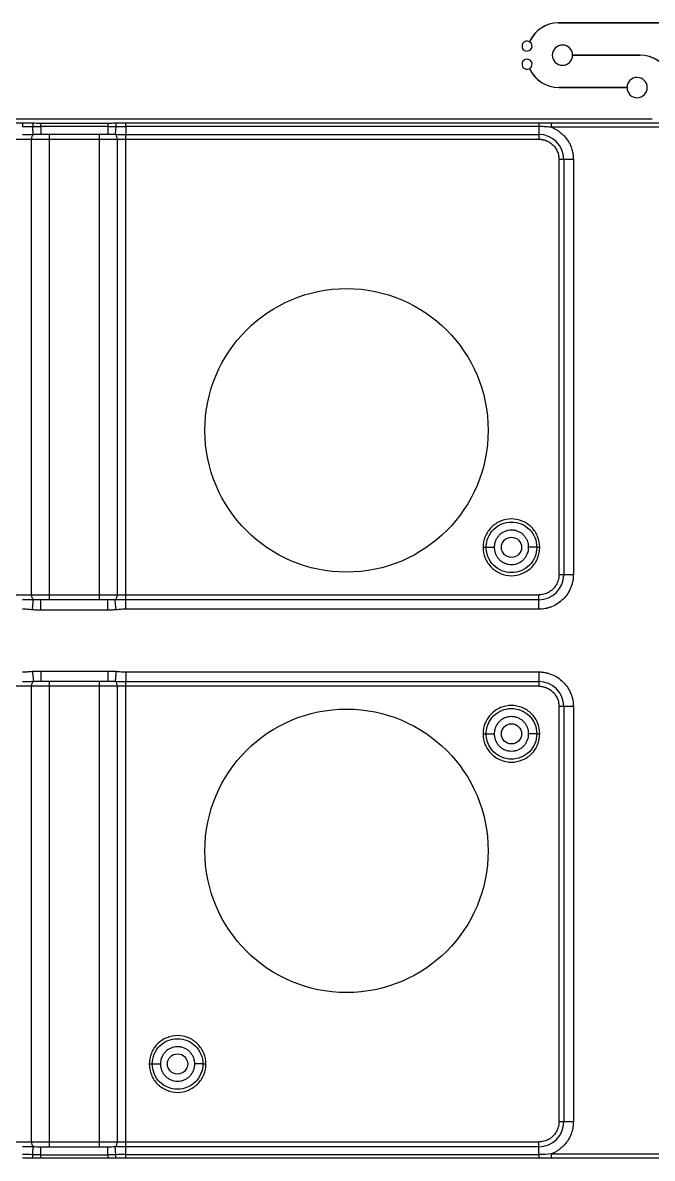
# Model space of a CAD drawing. Header units: millimetres. Extents: x -1 to 1576, y 30 to 633.
# Drawn here: x 1406.4 to 1468.6, y 280.7 to 392.9 of the extents above; entities that cross this region are included whole.
import ezdxf

# ---------------------------------------------------------------- set-up
doc = ezdxf.new("R2010")
doc.units = ezdxf.units.MM

msp = doc.modelspace()

# ---------------------------------------------------------------- linework, layer by layer
at = {"color": 7, "linetype": 'Continuous', "lineweight": 25}
for p, q in [((1459.28, 392.86), (1481.79, 392.86)), ((1481.79, 392.85), (1459.28, 392.85)), ((1460.71, 389.66), (1467.39, 389.66)), ((1467.39, 389.65), (1460.71, 389.65)), ((1459.37, 386.46), (1466.09, 386.46)), ((1466.09, 386.45), (1459.37, 386.45)), ((1365.55, 382.96), (1406.36, 382.96)), ((1396.15, 383.35), (1468.59, 383.35)), ((1408.15, 382.95), (1414.77, 382.95)), ((1414.77, 382.62), (1408.15, 382.62)), ((1416.56, 382.96), (1457.37, 382.96)), ((1457.37, 382.6), (1416.56, 382.6)), ((1457.37, 382.6), (1457.37, 381.35)), ((1458.63, 382.97), (1480.29, 382.97)), ((1480.29, 382.53), (1458.63, 382.53)), ((1365.55, 381.35), (1457.37, 381.35)), ((1407.24, 336.35), (1407.24, 381.35)), ((1408.1, 381.85), (1408.15, 381.86)), ((1408.15, 381.85), (1414.77, 381.85)), ((1408.98, 381.85), (1408.98, 335.85)), ((1413.94, 335.85), (1413.94, 381.85)), ((1414.77, 381.86), (1414.82, 381.85)), ((1415.69, 381.35), (1415.69, 336.35)), ((1416.56, 381.82), (1457.37, 381.82)), ((1416.56, 335.88), (1416.56, 381.82)), ((1460.79, 379.35), (1459.37, 379.35)), ((1459.37, 338.35), (1459.37, 379.35)), ((1459.84, 379.35), (1459.84, 338.35)), ((1460.79, 379.35), (1460.79, 338.35)), ((1460.79, 338.35), (1459.37, 338.35)), ((1365.55, 336.35), (1457.37, 336.35)), ((1414.77, 335.85), (1408.15, 335.85)), ((1414.82, 335.85), (1414.77, 335.85)), ((1457.37, 335.88), (1416.56, 335.88)), ((1457.37, 334.94), (1457.37, 336.35)), ((1414.77, 334.85), (1408.15, 334.85)), ((1457.37, 334.94), (1416.56, 334.94)), ((1408.15, 328.83), (1414.77, 328.83)), ((1416.56, 328.75), (1457.37, 328.75)), ((1457.37, 328.75), (1457.37, 327.33)), ((1408.1, 327.83), (1408.15, 327.84)), ((1408.15, 327.83), (1414.77, 327.83)), ((1408.98, 327.83), (1408.98, 281.83)), ((1413.94, 281.83), (1413.94, 327.83)), ((1416.56, 327.8), (1457.37, 327.8)), ((1416.56, 281.86), (1416.56, 327.8)), ((1457.37, 327.33), (1365.55, 327.33)), ((1407.24, 282.33), (1407.24, 327.33)), ((1415.69, 327.33), (1415.69, 282.33)), ((1460.79, 325.33), (1459.37, 325.33)), ((1459.37, 284.33), (1459.37, 325.33)), ((1459.84, 325.33), (1459.84, 284.33)), ((1460.79, 325.33), (1460.79, 284.33)), ((1460.79, 284.33), (1459.37, 284.33)), ((1365.55, 282.33), (1457.37, 282.33)), ((1408.15, 281.83), (1408.1, 281.83)), ((1414.77, 281.83), (1408.15, 281.83)), ((1414.82, 281.83), (1414.77, 281.83)), ((1457.37, 281.86), (1416.56, 281.86)), ((1457.37, 281.09), (1457.37, 282.33)), ((1408.15, 281.06), (1414.77, 281.06)), ((1414.77, 280.73), (1408.15, 280.73)), ((1416.56, 281.09), (1457.37, 281.09)), ((1457.37, 280.72), (1416.56, 280.72)), ((1458.63, 281.16), (1516.3, 281.16)), ((1516.3, 280.72), (1458.63, 280.72))]:
    msp.add_line(p, q, dxfattribs=at)
for centre in [(1438.37, 352.6), (1438.37, 311.08)]:
    msp.add_circle(centre, 14, dxfattribs=at)
at = {"color": 141}
msp.add_circle((1454.67, 341.05), 1, dxfattribs=at)
at = {"color": 130}
for centre in [(1454.67, 322.63), (1421.67, 290.03)]:
    msp.add_circle(centre, 1, dxfattribs=at)
at = {"color": 7, "linetype": 'Continuous', "lineweight": 25}
for centre, radius, start, end in [((1459.37, 389.65), 3.21, 91.5822, 155.3856), ((1459.37, 389.65), 3.2, 91.5847, 155.403), ((1456.21, 390.55), 0.5, 60.3991, 59.2477), ((1459.71, 389.65), 1, 0.2862, 359.7133), ((1456.21, 388.75), 0.5, 300.7301, 299.5792), ((1467.39, 386.45), 3.2, 24.6158, 89.9998), ((1467.39, 386.45), 3.19, 24.5983, 89.9998), ((1459.37, 389.65), 3.2, 204.6089, 269.9998), ((1459.37, 389.65), 3.19, 204.5914, 269.9998), ((1467.09, 386.45), 1, 180.286, 179.7136), ((1407.79, 381.43), 0.562, 132.435, 187.8232), ((1415.13, 381.43), 0.562, 352.1767, 47.5651), ((1457.37, 379.35), 2.47, 0, 90), ((1457.37, 338.35), 2.47, 270, 360), ((1407.79, 336.28), 0.562, 172.1767, 227.5651), ((1415.13, 336.28), 0.562, 312.435, 7.8232), ((1407.79, 327.41), 0.562, 132.435, 187.8232), ((1415.13, 327.41), 0.562, 352.1767, 47.5651), ((1457.37, 325.33), 2.47, 0, 90), ((1457.37, 284.33), 2.47, 270, 360), ((1407.79, 282.26), 0.562, 172.1767, 227.5651), ((1415.13, 282.26), 0.562, 312.435, 7.8232)]:
    msp.add_arc(centre, radius, start, end, dxfattribs=at)
for points, knots in [([(1406.36, 382.96), (1406.5, 382.96), (1406.84, 382.96), (1407.17, 382.96), (1407.36, 382.96)], [0, 0, 0, 0, 0.420474, 1, 1, 1, 1]), ([(1407.41, 381.84), (1407.41, 381.88), (1407.4, 381.97), (1407.38, 382.24), (1407.37, 382.42), (1407.35, 382.61)], [0, 0, 0, 0, 0.5, 0.5, 1, 1, 1, 1]), ([(1407.36, 382.96), (1407.48, 382.96), (1407.74, 382.95), (1408, 382.95), (1408.15, 382.95)], [0, 0, 0, 0, 0.4522442, 1, 1, 1, 1]), ([(1408.15, 382.62), (1408.15, 382.4), (1408.15, 382.21), (1408.15, 381.93), (1408.15, 381.85), (1408.15, 381.85)], [0, 0, 0, 0, 0.5, 0.5, 1, 1, 1, 1]), ([(1414.77, 382.95), (1414.92, 382.95), (1415.18, 382.95), (1415.44, 382.96), (1415.56, 382.96)], [0, 0, 0, 0, 0.548125, 1, 1, 1, 1]), ([(1414.77, 382.62), (1414.77, 382.4), (1414.77, 382.21), (1414.77, 381.93), (1414.77, 381.85), (1414.77, 381.85)], [0, 0, 0, 0, 0.5, 0.5, 1, 1, 1, 1]), ([(1415.57, 382.61), (1415.56, 382.42), (1415.54, 382.24), (1415.52, 381.97), (1415.51, 381.88), (1415.51, 381.84)], [0, 0, 0, 0, 0.5, 0.5, 1, 1, 1, 1]), ([(1415.56, 382.96), (1415.76, 382.96), (1416.09, 382.96), (1416.42, 382.96), (1416.56, 382.96)], [0, 0, 0, 0, 0.580575, 1, 1, 1, 1]), ([(1416.56, 382.6), (1416.56, 382.42), (1416.56, 382.26), (1416.56, 381.99), (1416.56, 381.88), (1416.56, 381.82)], [0, 0, 0, 0, 0.5, 0.5, 1, 1, 1, 1]), ([(1457.37, 382.96), (1457.46, 382.96), (1457.67, 382.96), (1458.01, 382.96), (1458.33, 382.97), (1458.55, 382.97), (1458.63, 382.97)], [0, 0, 0, 0, 0.221378, 0.492164, 0.7995, 1, 1, 1, 1]), ([(1458.63, 382.53), (1458.54, 382.54), (1458.37, 382.56), (1458.12, 382.57), (1457.87, 382.59), (1457.62, 382.6), (1457.45, 382.6), (1457.37, 382.6)], [0, 0, 0, 0, 0.206312, 0.408164, 0.606837, 0.80366, 1, 1, 1, 1]), ([(1458.63, 382.53), (1458.63, 382.62), (1458.63, 382.71), (1458.63, 382.86), (1458.63, 382.93), (1458.63, 382.97)], [0, 0, 0, 0, 0.5, 0.5, 1, 1, 1, 1]), ([(1458.63, 382.53), (1458.68, 382.51), (1458.78, 382.46), (1458.93, 382.39), (1459.08, 382.31), (1459.22, 382.23), (1459.36, 382.13), (1459.58, 381.96), (1459.88, 381.69), (1460.21, 381.28), (1460.47, 380.83), (1460.63, 380.4), (1460.73, 380.01), (1460.78, 379.68), (1460.78, 379.46), (1460.79, 379.35)], [0, 0, 0, 0, 0.040883, 0.08158, 0.122187, 0.162802, 0.203521, 0.244441, 0.372171, 0.500035, 0.627766, 0.75563, 0.837187, 0.918385, 1, 1, 1, 1]), ([(1457.37, 381.35), (1457.41, 381.35), (1457.5, 381.35), (1457.62, 381.34), (1457.75, 381.32), (1457.87, 381.29), (1457.99, 381.26), (1458.2, 381.18), (1458.48, 381.04), (1458.79, 380.78), (1459.05, 380.46), (1459.22, 380.14), (1459.31, 379.85), (1459.36, 379.6), (1459.37, 379.44), (1459.37, 379.35)], [0, 0, 0, 0, 0.040276, 0.080243, 0.120058, 0.159883, 0.199877, 0.240199, 0.370043, 0.500057, 0.629901, 0.759916, 0.840121, 0.919721, 1, 1, 1, 1]), ([(1457.47, 341.05), (1457.47, 341.42), (1457.4, 341.79), (1457.12, 342.46), (1456.91, 342.77), (1456.39, 343.29), (1456.08, 343.5), (1455.4, 343.78), (1455.04, 343.85), (1454.3, 343.85), (1453.94, 343.78), (1453.26, 343.5), (1452.95, 343.29), (1452.43, 342.77), (1452.22, 342.46), (1451.94, 341.79), (1451.87, 341.42), (1451.87, 341.05)], [0, 0, 0, 0, 0.125, 0.125, 0.25, 0.25, 0.375, 0.375, 0.5, 0.5, 0.625, 0.625, 0.75, 0.75, 0.875, 0.875, 1, 1, 1, 1]), ([(1452.17, 341.05), (1452.17, 341.38), (1452.24, 341.71), (1452.49, 342.31), (1452.67, 342.59), (1453.13, 343.05), (1453.41, 343.24), (1454.02, 343.49), (1454.34, 343.55), (1455, 343.55), (1455.33, 343.49), (1455.93, 343.24), (1456.21, 343.05), (1456.67, 342.59), (1456.86, 342.31), (1457.11, 341.71), (1457.17, 341.38), (1457.17, 341.05)], [0, 0, 0, 0, 0.125, 0.125, 0.25, 0.25, 0.375, 0.375, 0.5, 0.5, 0.625, 0.625, 0.75, 0.75, 0.875, 0.875, 1, 1, 1, 1]), ([(1456.37, 341.05), (1456.37, 341.1), (1456.37, 341.19), (1456.35, 341.32), (1456.33, 341.45), (1456.29, 341.58), (1456.22, 341.77), (1456.09, 342), (1455.88, 342.26), (1455.62, 342.48), (1455.33, 342.63), (1455.01, 342.73), (1454.67, 342.76), (1454.34, 342.73), (1454.02, 342.63), (1453.72, 342.48), (1453.46, 342.26), (1453.25, 342), (1453.11, 341.74), (1453.02, 341.49), (1452.98, 341.28), (1452.97, 341.13), (1452.97, 341.05)], [0, 0, 0, 0, 0.0251787, 0.0501305, 0.0750111, 0.0999776, 0.1251857, 0.1875872, 0.2500924, 0.3125006, 0.3750105, 0.4374744, 0.5000396, 0.5625052, 0.6250657, 0.6874643, 0.7499709, 0.8123744, 0.8748727, 0.9166785, 0.958145, 1, 1, 1, 1]), ([(1451.87, 341.05), (1451.87, 340.69), (1451.94, 340.32), (1452.22, 339.64), (1452.43, 339.33), (1452.95, 338.81), (1453.26, 338.61), (1453.94, 338.33), (1454.3, 338.25), (1455.04, 338.25), (1455.4, 338.33), (1456.08, 338.61), (1456.39, 338.81), (1456.91, 339.33), (1457.12, 339.64), (1457.4, 340.32), (1457.47, 340.69), (1457.47, 341.05)], [0, 0, 0, 0, 0.125, 0.125, 0.25, 0.25, 0.375, 0.375, 0.5, 0.5, 0.625, 0.625, 0.75, 0.75, 0.875, 0.875, 1, 1, 1, 1]), ([(1451.87, 341.05), (1451.95, 341.05), (1452.03, 341.05), (1452.14, 341.05), (1452.17, 341.05), (1452.17, 341.05)], [0, 0, 0, 0, 0.5, 0.5, 1, 1, 1, 1]), ([(1457.17, 341.05), (1457.17, 340.73), (1457.11, 340.4), (1456.86, 339.79), (1456.67, 339.52), (1456.21, 339.05), (1455.93, 338.87), (1455.33, 338.62), (1455, 338.55), (1454.34, 338.55), (1454.02, 338.62), (1453.41, 338.87), (1453.13, 339.05), (1452.67, 339.52), (1452.49, 339.79), (1452.24, 340.4), (1452.17, 340.73), (1452.17, 341.05)], [0, 0, 0, 0, 0.125, 0.125, 0.25, 0.25, 0.375, 0.375, 0.5, 0.5, 0.625, 0.625, 0.75, 0.75, 0.875, 0.875, 1, 1, 1, 1]), ([(1452.17, 341.05), (1452.17, 341.05), (1452.26, 341.05), (1452.55, 341.05), (1452.76, 341.05), (1452.97, 341.05)], [0, 0, 0, 0, 0.5, 0.5, 1, 1, 1, 1]), ([(1452.17, 341.05), (1452.17, 341.05), (1452.26, 341.05), (1452.55, 341.05), (1452.76, 341.05), (1452.97, 341.05)], [0, 0, 0, 0, 0.5, 0.5, 1, 1, 1, 1]), ([(1452.97, 341.05), (1452.97, 341.01), (1452.97, 340.92), (1452.99, 340.79), (1453.02, 340.66), (1453.05, 340.53), (1453.12, 340.34), (1453.25, 340.1), (1453.46, 339.84), (1453.72, 339.63), (1454.02, 339.47), (1454.34, 339.37), (1454.67, 339.34), (1455, 339.37), (1455.33, 339.47), (1455.62, 339.63), (1455.88, 339.84), (1456.09, 340.1), (1456.23, 340.37), (1456.32, 340.61), (1456.36, 340.83), (1456.37, 340.98), (1456.37, 341.05)], [0, 0, 0, 0, 0.0251076, 0.050018, 0.0748867, 0.0998699, 0.1251219, 0.1875141, 0.2500785, 0.3124839, 0.3749879, 0.4374519, 0.5000172, 0.5624817, 0.6250466, 0.687453, 0.7499617, 0.8123666, 0.874868, 0.9166765, 0.9581445, 1, 1, 1, 1]), ([(1457.17, 341.05), (1457.17, 341.05), (1457.08, 341.05), (1456.79, 341.05), (1456.58, 341.05), (1456.37, 341.05)], [0, 0, 0, 0, 0.5, 0.5, 1, 1, 1, 1]), ([(1457.17, 341.05), (1457.17, 341.05), (1457.2, 341.05), (1457.31, 341.05), (1457.39, 341.05), (1457.47, 341.05)], [0, 0, 0, 0, 0.5, 0.5, 1, 1, 1, 1]), ([(1460.79, 338.35), (1460.78, 338.29), (1460.78, 338.17), (1460.77, 337.98), (1460.74, 337.8), (1460.71, 337.62), (1460.66, 337.45), (1460.61, 337.27), (1460.49, 336.94), (1460.25, 336.46), (1459.8, 335.92), (1459.26, 335.48), (1458.75, 335.21), (1458.32, 335.07), (1458.01, 334.99), (1457.69, 334.95), (1457.48, 334.94), (1457.37, 334.94)], [0, 0, 0, 0, 0.0345523, 0.0688579, 0.1030161, 0.1371278, 0.171294, 0.2056155, 0.2401915, 0.3700601, 0.5000288, 0.6298975, 0.7598662, 0.8201516, 0.8799088, 0.9396782, 1, 1, 1, 1]), ([(1459.37, 338.35), (1459.37, 338.31), (1459.37, 338.23), (1459.36, 338.1), (1459.34, 337.98), (1459.31, 337.86), (1459.27, 337.74), (1459.2, 337.53), (1459.06, 337.25), (1458.79, 336.93), (1458.48, 336.67), (1458.16, 336.5), (1457.87, 336.41), (1457.62, 336.36), (1457.46, 336.36), (1457.37, 336.35)], [0, 0, 0, 0, 0.040276, 0.080243, 0.120058, 0.159883, 0.199877, 0.240199, 0.370043, 0.500057, 0.629901, 0.759916, 0.840121, 0.919721, 1, 1, 1, 1]), ([(1407.33, 334.88), (1407.35, 335.11), (1407.37, 335.34), (1407.4, 335.7), (1407.41, 335.82), (1407.41, 335.86)], [0, 0, 0, 0, 0.5, 0.5, 1, 1, 1, 1]), ([(1408.15, 334.85), (1408.15, 334.98), (1408.15, 335.11), (1408.15, 335.36), (1408.15, 335.47), (1408.15, 335.65), (1408.15, 335.73), (1408.15, 335.83), (1408.15, 335.85), (1408.15, 335.85)], [0, 0, 0, 0, 0.25, 0.25, 0.5, 0.5, 0.75, 0.75, 1, 1, 1, 1]), ([(1414.77, 334.85), (1414.77, 335.11), (1414.77, 335.38), (1414.77, 335.75), (1414.77, 335.85), (1414.77, 335.85)], [0, 0, 0, 0, 0.5, 0.5, 1, 1, 1, 1]), ([(1415.59, 334.88), (1415.57, 335.11), (1415.55, 335.34), (1415.52, 335.7), (1415.51, 335.82), (1415.51, 335.86)], [0, 0, 0, 0, 0.5, 0.5, 1, 1, 1, 1]), ([(1416.56, 334.94), (1416.56, 335.14), (1416.56, 335.35), (1416.56, 335.68), (1416.56, 335.81), (1416.56, 335.88)], [0, 0, 0, 0, 0.5, 0.5, 1, 1, 1, 1]), ([(1407.33, 334.88), (1407.25, 334.89), (1407.08, 334.9), (1406.83, 334.92), (1406.6, 334.94), (1406.44, 334.94), (1406.36, 334.94)], [0, 0, 0, 0, 0.26275, 0.514851, 0.767475, 1, 1, 1, 1]), ([(1408.15, 334.85), (1408, 334.85), (1407.73, 334.85), (1407.45, 334.87), (1407.33, 334.88)], [0, 0, 0, 0, 0.556213, 1, 1, 1, 1]), ([(1415.59, 334.88), (1415.53, 334.87), (1415.41, 334.87), (1415.22, 334.86), (1415, 334.85), (1414.85, 334.85), (1414.77, 334.85)], [0, 0, 0, 0, 0.207871, 0.443757, 0.707773, 1, 1, 1, 1]), ([(1416.56, 334.94), (1416.48, 334.94), (1416.33, 334.94), (1416.09, 334.92), (1415.84, 334.9), (1415.67, 334.89), (1415.59, 334.88)], [0, 0, 0, 0, 0.232371, 0.485289, 0.737412, 1, 1, 1, 1]), ([(1406.36, 328.75), (1406.44, 328.75), (1406.6, 328.75), (1406.83, 328.76), (1407.08, 328.79), (1407.25, 328.8), (1407.33, 328.81)], [0, 0, 0, 0, 0.232371, 0.485289, 0.737412, 1, 1, 1, 1]), ([(1407.33, 328.81), (1407.39, 328.81), (1407.51, 328.82), (1407.7, 328.83), (1407.92, 328.83), (1408.07, 328.83), (1408.15, 328.83)], [0, 0, 0, 0, 0.207871, 0.443757, 0.707773, 1, 1, 1, 1]), ([(1407.33, 328.81), (1407.35, 328.57), (1407.37, 328.34), (1407.4, 327.99), (1407.41, 327.86), (1407.41, 327.82)], [0, 0, 0, 0, 0.5, 0.5, 1, 1, 1, 1]), ([(1408.15, 328.83), (1408.15, 328.57), (1408.15, 328.31), (1408.15, 327.94), (1408.15, 327.83), (1408.15, 327.83)], [0, 0, 0, 0, 0.5, 0.5, 1, 1, 1, 1]), ([(1414.77, 328.83), (1414.92, 328.83), (1415.2, 328.83), (1415.47, 328.81), (1415.59, 328.81)], [0, 0, 0, 0, 0.5562128, 1, 1, 1, 1]), ([(1414.77, 328.83), (1414.77, 328.7), (1414.77, 328.57), (1414.77, 328.33), (1414.77, 328.22), (1414.77, 328.03), (1414.77, 327.96), (1414.77, 327.86), (1414.77, 327.83), (1414.77, 327.83)], [0, 0, 0, 0, 0.25, 0.25, 0.5, 0.5, 0.75, 0.75, 1, 1, 1, 1]), ([(1415.59, 328.81), (1415.57, 328.57), (1415.55, 328.34), (1415.52, 327.99), (1415.51, 327.86), (1415.51, 327.82)], [0, 0, 0, 0, 0.5, 0.5, 1, 1, 1, 1]), ([(1415.59, 328.81), (1415.67, 328.8), (1415.84, 328.79), (1416.09, 328.76), (1416.33, 328.75), (1416.48, 328.75), (1416.56, 328.75)], [0, 0, 0, 0, 0.26275, 0.514851, 0.767475, 1, 1, 1, 1]), ([(1416.56, 328.75), (1416.56, 328.54), (1416.56, 328.34), (1416.56, 328), (1416.56, 327.87), (1416.56, 327.8)], [0, 0, 0, 0, 0.5, 0.5, 1, 1, 1, 1]), ([(1457.37, 328.75), (1457.43, 328.75), (1457.56, 328.74), (1457.74, 328.73), (1457.92, 328.7), (1458.1, 328.67), (1458.28, 328.63), (1458.45, 328.57), (1458.79, 328.45), (1459.26, 328.21), (1459.8, 327.76), (1460.25, 327.22), (1460.51, 326.71), (1460.66, 326.29), (1460.73, 325.97), (1460.78, 325.66), (1460.78, 325.44), (1460.79, 325.33)], [0, 0, 0, 0, 0.034552, 0.068858, 0.103016, 0.137128, 0.171294, 0.205615, 0.240191, 0.37006, 0.500029, 0.629897, 0.759866, 0.820152, 0.879909, 0.939678, 1, 1, 1, 1]), ([(1457.37, 327.33), (1457.41, 327.33), (1457.5, 327.33), (1457.62, 327.32), (1457.75, 327.3), (1457.87, 327.27), (1457.99, 327.24), (1458.2, 327.16), (1458.48, 327.02), (1458.79, 326.76), (1459.05, 326.44), (1459.22, 326.12), (1459.31, 325.83), (1459.36, 325.58), (1459.37, 325.42), (1459.37, 325.33)], [0, 0, 0, 0, 0.040276, 0.080243, 0.120058, 0.159883, 0.199877, 0.240199, 0.370043, 0.500057, 0.629901, 0.759916, 0.840121, 0.919721, 1, 1, 1, 1]), ([(1457.47, 322.63), (1457.47, 323), (1457.4, 323.37), (1457.12, 324.04), (1456.91, 324.35), (1456.39, 324.87), (1456.08, 325.08), (1455.4, 325.36), (1455.04, 325.43), (1454.3, 325.43), (1453.94, 325.36), (1453.26, 325.08), (1452.95, 324.87), (1452.43, 324.35), (1452.22, 324.04), (1451.94, 323.37), (1451.87, 323), (1451.87, 322.63)], [0, 0, 0, 0, 0.125, 0.125, 0.25, 0.25, 0.375, 0.375, 0.5, 0.5, 0.625, 0.625, 0.75, 0.75, 0.875, 0.875, 1, 1, 1, 1]), ([(1452.17, 322.63), (1452.17, 322.96), (1452.24, 323.29), (1452.49, 323.89), (1452.67, 324.17), (1453.13, 324.63), (1453.41, 324.82), (1454.02, 325.07), (1454.34, 325.13), (1455, 325.13), (1455.33, 325.07), (1455.93, 324.82), (1456.21, 324.63), (1456.67, 324.17), (1456.86, 323.89), (1457.11, 323.29), (1457.17, 322.96), (1457.17, 322.63)], [0, 0, 0, 0, 0.125, 0.125, 0.25, 0.25, 0.375, 0.375, 0.5, 0.5, 0.625, 0.625, 0.75, 0.75, 0.875, 0.875, 1, 1, 1, 1]), ([(1456.37, 322.63), (1456.37, 322.68), (1456.37, 322.77), (1456.35, 322.9), (1456.33, 323.03), (1456.29, 323.16), (1456.22, 323.35), (1456.09, 323.58), (1455.88, 323.84), (1455.62, 324.06), (1455.33, 324.21), (1455.01, 324.31), (1454.67, 324.34), (1454.34, 324.31), (1454.02, 324.21), (1453.72, 324.06), (1453.46, 323.84), (1453.25, 323.58), (1453.11, 323.32), (1453.02, 323.07), (1452.98, 322.86), (1452.97, 322.71), (1452.97, 322.63)], [0, 0, 0, 0, 0.025179, 0.05013, 0.075011, 0.099978, 0.125186, 0.187587, 0.250092, 0.312501, 0.375011, 0.437475, 0.50004, 0.562505, 0.625066, 0.687464, 0.749971, 0.812374, 0.874873, 0.916678, 0.958145, 1, 1, 1, 1]), ([(1451.87, 322.63), (1451.95, 322.63), (1452.03, 322.63), (1452.14, 322.63), (1452.17, 322.63), (1452.17, 322.63)], [0, 0, 0, 0, 0.5, 0.5, 1, 1, 1, 1]), ([(1451.87, 322.63), (1451.87, 322.27), (1451.94, 321.9), (1452.22, 321.22), (1452.43, 320.91), (1452.95, 320.39), (1453.26, 320.19), (1453.94, 319.91), (1454.3, 319.83), (1455.04, 319.83), (1455.4, 319.91), (1456.08, 320.19), (1456.39, 320.39), (1456.91, 320.91), (1457.12, 321.22), (1457.4, 321.9), (1457.47, 322.27), (1457.47, 322.63)], [0, 0, 0, 0, 0.125, 0.125, 0.25, 0.25, 0.375, 0.375, 0.5, 0.5, 0.625, 0.625, 0.75, 0.75, 0.875, 0.875, 1, 1, 1, 1]), ([(1457.17, 322.63), (1457.17, 322.31), (1457.11, 321.98), (1456.86, 321.37), (1456.67, 321.1), (1456.21, 320.63), (1455.93, 320.45), (1455.33, 320.2), (1455, 320.13), (1454.34, 320.13), (1454.02, 320.2), (1453.41, 320.45), (1453.13, 320.63), (1452.67, 321.1), (1452.49, 321.37), (1452.24, 321.98), (1452.17, 322.31), (1452.17, 322.63)], [0, 0, 0, 0, 0.125, 0.125, 0.25, 0.25, 0.375, 0.375, 0.5, 0.5, 0.625, 0.625, 0.75, 0.75, 0.875, 0.875, 1, 1, 1, 1]), ([(1452.17, 322.63), (1452.17, 322.63), (1452.26, 322.63), (1452.55, 322.63), (1452.76, 322.63), (1452.97, 322.63)], [0, 0, 0, 0, 0.5, 0.5, 1, 1, 1, 1]), ([(1452.97, 322.63), (1452.97, 322.59), (1452.97, 322.5), (1452.99, 322.37), (1453.02, 322.24), (1453.05, 322.11), (1453.12, 321.92), (1453.25, 321.68), (1453.46, 321.42), (1453.72, 321.21), (1454.02, 321.05), (1454.34, 320.95), (1454.67, 320.92), (1455, 320.95), (1455.33, 321.05), (1455.62, 321.21), (1455.88, 321.42), (1456.09, 321.68), (1456.23, 321.95), (1456.32, 322.19), (1456.36, 322.41), (1456.37, 322.56), (1456.37, 322.63)], [0, 0, 0, 0, 0.025108, 0.050018, 0.074887, 0.09987, 0.125122, 0.187514, 0.250079, 0.312484, 0.374988, 0.437452, 0.500017, 0.562482, 0.625047, 0.687453, 0.749962, 0.812367, 0.874868, 0.916676, 0.958145, 1, 1, 1, 1]), ([(1457.17, 322.63), (1457.17, 322.63), (1457.08, 322.63), (1456.79, 322.63), (1456.58, 322.63), (1456.37, 322.63)], [0, 0, 0, 0, 0.5, 0.5, 1, 1, 1, 1]), ([(1457.17, 322.63), (1457.17, 322.63), (1457.2, 322.63), (1457.31, 322.63), (1457.39, 322.63), (1457.47, 322.63)], [0, 0, 0, 0, 0.5, 0.5, 1, 1, 1, 1]), ([(1424.47, 290.03), (1424.47, 290.4), (1424.4, 290.77), (1424.12, 291.44), (1423.91, 291.75), (1423.39, 292.27), (1423.08, 292.48), (1422.4, 292.76), (1422.04, 292.83), (1421.3, 292.83), (1420.94, 292.76), (1420.26, 292.48), (1419.95, 292.27), (1419.43, 291.75), (1419.22, 291.44), (1418.94, 290.77), (1418.87, 290.4), (1418.87, 290.03)], [0, 0, 0, 0, 0.125, 0.125, 0.25, 0.25, 0.375, 0.375, 0.5, 0.5, 0.625, 0.625, 0.75, 0.75, 0.875, 0.875, 1, 1, 1, 1]), ([(1419.17, 290.03), (1419.17, 290.36), (1419.24, 290.69), (1419.49, 291.29), (1419.67, 291.57), (1420.13, 292.03), (1420.41, 292.22), (1421.02, 292.47), (1421.34, 292.53), (1422, 292.53), (1422.33, 292.47), (1422.93, 292.22), (1423.21, 292.03), (1423.67, 291.57), (1423.86, 291.29), (1424.11, 290.69), (1424.17, 290.36), (1424.17, 290.03)], [0, 0, 0, 0, 0.125, 0.125, 0.25, 0.25, 0.375, 0.375, 0.5, 0.5, 0.625, 0.625, 0.75, 0.75, 0.875, 0.875, 1, 1, 1, 1]), ([(1423.37, 290.03), (1423.37, 290.08), (1423.37, 290.17), (1423.35, 290.3), (1423.33, 290.43), (1423.29, 290.56), (1423.22, 290.75), (1423.09, 290.98), (1422.88, 291.24), (1422.62, 291.46), (1422.33, 291.61), (1422.01, 291.71), (1421.67, 291.74), (1421.34, 291.71), (1421.02, 291.61), (1420.72, 291.46), (1420.46, 291.24), (1420.25, 290.98), (1420.11, 290.72), (1420.02, 290.47), (1419.98, 290.26), (1419.97, 290.11), (1419.97, 290.03)], [0, 0, 0, 0, 0.025179, 0.05013, 0.075011, 0.099978, 0.125186, 0.187587, 0.250092, 0.312501, 0.37501, 0.437474, 0.50004, 0.562505, 0.625066, 0.687464, 0.749971, 0.812374, 0.874873, 0.916678, 0.958145, 1, 1, 1, 1]), ([(1418.87, 290.03), (1418.87, 289.67), (1418.94, 289.3), (1419.22, 288.62), (1419.43, 288.31), (1419.95, 287.79), (1420.26, 287.59), (1420.94, 287.31), (1421.3, 287.23), (1422.04, 287.23), (1422.4, 287.31), (1423.08, 287.59), (1423.39, 287.79), (1423.91, 288.31), (1424.12, 288.62), (1424.4, 289.3), (1424.47, 289.67), (1424.47, 290.03)], [0, 0, 0, 0, 0.125, 0.125, 0.25, 0.25, 0.375, 0.375, 0.5, 0.5, 0.625, 0.625, 0.75, 0.75, 0.875, 0.875, 1, 1, 1, 1]), ([(1418.87, 290.03), (1418.95, 290.03), (1419.03, 290.03), (1419.14, 290.03), (1419.17, 290.03), (1419.17, 290.03)], [0, 0, 0, 0, 0.5, 0.5, 1, 1, 1, 1]), ([(1424.17, 290.03), (1424.17, 289.71), (1424.11, 289.38), (1423.86, 288.77), (1423.67, 288.5), (1423.21, 288.03), (1422.93, 287.85), (1422.33, 287.6), (1422, 287.53), (1421.34, 287.53), (1421.02, 287.6), (1420.41, 287.85), (1420.13, 288.03), (1419.67, 288.5), (1419.49, 288.77), (1419.24, 289.38), (1419.17, 289.71), (1419.17, 290.03)], [0, 0, 0, 0, 0.125, 0.125, 0.25, 0.25, 0.375, 0.375, 0.5, 0.5, 0.625, 0.625, 0.75, 0.75, 0.875, 0.875, 1, 1, 1, 1]), ([(1419.17, 290.03), (1419.17, 290.03), (1419.26, 290.03), (1419.55, 290.03), (1419.76, 290.03), (1419.97, 290.03)], [0, 0, 0, 0, 0.5, 0.5, 1, 1, 1, 1]), ([(1419.97, 290.03), (1419.97, 289.99), (1419.97, 289.9), (1419.99, 289.77), (1420.02, 289.64), (1420.05, 289.51), (1420.12, 289.32), (1420.25, 289.08), (1420.46, 288.82), (1420.72, 288.61), (1421.02, 288.45), (1421.34, 288.35), (1421.67, 288.32), (1422, 288.35), (1422.33, 288.45), (1422.62, 288.61), (1422.88, 288.82), (1423.09, 289.08), (1423.23, 289.35), (1423.32, 289.59), (1423.36, 289.81), (1423.37, 289.96), (1423.37, 290.03)], [0, 0, 0, 0, 0.025108, 0.050018, 0.074887, 0.09987, 0.125122, 0.187514, 0.250079, 0.312484, 0.374988, 0.437452, 0.500017, 0.562482, 0.625047, 0.687453, 0.749962, 0.812367, 0.874868, 0.916676, 0.958145, 1, 1, 1, 1]), ([(1424.17, 290.03), (1424.17, 290.03), (1424.08, 290.03), (1423.79, 290.03), (1423.58, 290.03), (1423.37, 290.03)], [0, 0, 0, 0, 0.5, 0.5, 1, 1, 1, 1]), ([(1424.17, 290.03), (1424.17, 290.03), (1424.08, 290.03), (1423.79, 290.03), (1423.58, 290.03), (1423.37, 290.03)], [0, 0, 0, 0, 0.5, 0.5, 1, 1, 1, 1]), ([(1424.17, 290.03), (1424.17, 290.03), (1424.2, 290.03), (1424.31, 290.03), (1424.39, 290.03), (1424.47, 290.03)], [0, 0, 0, 0, 0.5, 0.5, 1, 1, 1, 1]), ([(1459.37, 284.33), (1459.37, 284.29), (1459.37, 284.21), (1459.36, 284.08), (1459.34, 283.96), (1459.31, 283.84), (1459.27, 283.72), (1459.2, 283.51), (1459.06, 283.23), (1458.79, 282.91), (1458.48, 282.65), (1458.16, 282.48), (1457.87, 282.39), (1457.62, 282.34), (1457.46, 282.34), (1457.37, 282.33)], [0, 0, 0, 0, 0.0402761, 0.0802426, 0.1200582, 0.159883, 0.1998773, 0.2401994, 0.3700431, 0.5000574, 0.6299012, 0.7599156, 0.8401208, 0.919721, 1, 1, 1, 1]), ([(1460.79, 284.33), (1460.78, 284.28), (1460.78, 284.17), (1460.77, 284), (1460.75, 283.84), (1460.72, 283.67), (1460.69, 283.51), (1460.61, 283.24), (1460.47, 282.86), (1460.21, 282.41), (1459.88, 282), (1459.54, 281.69), (1459.22, 281.46), (1458.94, 281.29), (1458.73, 281.2), (1458.63, 281.16)], [0, 0, 0, 0, 0.040883, 0.08158, 0.122187, 0.162802, 0.203521, 0.244441, 0.372171, 0.500035, 0.627766, 0.75563, 0.837187, 0.918385, 1, 1, 1, 1]), ([(1407.35, 281.07), (1407.37, 281.26), (1407.38, 281.44), (1407.4, 281.72), (1407.41, 281.81), (1407.41, 281.84)], [0, 0, 0, 0, 0.5, 0.5, 1, 1, 1, 1]), ([(1408.15, 281.06), (1408.15, 281.28), (1408.15, 281.48), (1408.15, 281.76), (1408.15, 281.83), (1408.15, 281.83)], [0, 0, 0, 0, 0.5, 0.5, 1, 1, 1, 1]), ([(1414.77, 281.06), (1414.77, 281.28), (1414.77, 281.48), (1414.77, 281.76), (1414.77, 281.83), (1414.77, 281.83)], [0, 0, 0, 0, 0.5, 0.5, 1, 1, 1, 1]), ([(1415.57, 281.07), (1415.56, 281.26), (1415.54, 281.44), (1415.52, 281.72), (1415.51, 281.81), (1415.51, 281.84)], [0, 0, 0, 0, 0.5, 0.5, 1, 1, 1, 1]), ([(1416.56, 281.09), (1416.56, 281.26), (1416.56, 281.43), (1416.56, 281.7), (1416.56, 281.8), (1416.56, 281.86)], [0, 0, 0, 0, 0.5, 0.5, 1, 1, 1, 1]), ([(1407.36, 280.73), (1407.17, 280.73), (1406.83, 280.73), (1406.5, 280.73), (1406.36, 280.72)], [0, 0, 0, 0, 0.580575, 1, 1, 1, 1]), ([(1408.15, 280.73), (1408, 280.73), (1407.74, 280.73), (1407.48, 280.73), (1407.36, 280.73)], [0, 0, 0, 0, 0.548125, 1, 1, 1, 1]), ([(1415.56, 280.73), (1415.44, 280.73), (1415.18, 280.73), (1414.92, 280.73), (1414.77, 280.73)], [0, 0, 0, 0, 0.452244, 1, 1, 1, 1]), ([(1416.56, 280.72), (1416.42, 280.73), (1416.09, 280.73), (1415.76, 280.73), (1415.56, 280.73)], [0, 0, 0, 0, 0.420474, 1, 1, 1, 1]), ([(1458.63, 280.72), (1458.55, 280.72), (1458.33, 280.72), (1458.01, 280.72), (1457.67, 280.72), (1457.46, 280.72), (1457.37, 280.72)], [0, 0, 0, 0, 0.200515, 0.50786, 0.778848, 1, 1, 1, 1]), ([(1458.63, 280.72), (1458.63, 280.76), (1458.63, 280.82), (1458.63, 280.98), (1458.63, 281.07), (1458.63, 281.16)], [0, 0, 0, 0, 0.5, 0.5, 1, 1, 1, 1])]:
    msp.add_open_spline(points, degree=3, knots=knots, dxfattribs=at)
for points in [[(1406.36, 382.96), (1406.36, 382.89), (1406.36, 382.75), (1406.36, 382.6)], [(1406.36, 382.6), (1406.69, 382.6), (1407.01, 382.61), (1407.35, 382.61)], [(1407.36, 382.96), (1407.36, 382.89), (1407.35, 382.76), (1407.35, 382.61)], [(1407.35, 382.61), (1407.62, 382.62), (1407.89, 382.62), (1408.15, 382.62)], [(1408.15, 382.62), (1408.15, 382.76), (1408.15, 382.89), (1408.15, 382.95)], [(1414.77, 382.95), (1414.77, 382.89), (1414.77, 382.76), (1414.77, 382.62)], [(1414.77, 382.62), (1415.04, 382.62), (1415.3, 382.62), (1415.57, 382.61)], [(1415.56, 382.96), (1415.57, 382.89), (1415.57, 382.76), (1415.57, 382.61)], [(1415.57, 382.61), (1415.91, 382.61), (1416.24, 382.6), (1416.56, 382.6)], [(1416.56, 382.6), (1416.56, 382.75), (1416.56, 382.89), (1416.56, 382.96)], [(1457.37, 382.96), (1457.37, 382.89), (1457.37, 382.75), (1457.37, 382.6)], [(1406.36, 381.82), (1406.73, 381.82), (1407.09, 381.83), (1407.41, 381.84)], [(1407.41, 381.84), (1407.65, 381.85), (1407.89, 381.85), (1408.15, 381.85)], [(1414.77, 381.85), (1415.03, 381.85), (1415.27, 381.85), (1415.51, 381.84)], [(1415.51, 381.84), (1415.83, 381.83), (1416.2, 381.82), (1416.56, 381.82)], [(1407.41, 335.86), (1407.09, 335.87), (1406.73, 335.88), (1406.36, 335.88)], [(1408.15, 335.85), (1407.89, 335.85), (1407.65, 335.85), (1407.41, 335.86)], [(1415.51, 335.86), (1415.27, 335.85), (1415.03, 335.85), (1414.77, 335.85)], [(1416.56, 335.88), (1416.2, 335.88), (1415.83, 335.87), (1415.51, 335.86)], [(1406.36, 327.8), (1406.73, 327.8), (1407.09, 327.81), (1407.41, 327.82)], [(1407.41, 327.82), (1407.65, 327.83), (1407.89, 327.83), (1408.15, 327.83)], [(1414.77, 327.83), (1415.03, 327.83), (1415.27, 327.83), (1415.51, 327.82)], [(1415.51, 327.82), (1415.83, 327.81), (1416.2, 327.8), (1416.56, 327.8)], [(1407.41, 281.84), (1407.09, 281.85), (1406.73, 281.86), (1406.36, 281.86)], [(1408.15, 281.83), (1407.89, 281.83), (1407.65, 281.83), (1407.41, 281.84)], [(1415.51, 281.84), (1415.27, 281.83), (1415.03, 281.83), (1414.77, 281.83)], [(1416.56, 281.86), (1416.2, 281.86), (1415.83, 281.85), (1415.51, 281.84)], [(1407.35, 281.07), (1407.01, 281.08), (1406.69, 281.09), (1406.36, 281.09)], [(1407.36, 280.73), (1407.36, 280.8), (1407.35, 280.93), (1407.35, 281.07)], [(1408.15, 281.06), (1407.89, 281.06), (1407.62, 281.07), (1407.35, 281.07)], [(1408.15, 280.73), (1408.15, 280.8), (1408.15, 280.92), (1408.15, 281.06)], [(1415.57, 281.07), (1415.3, 281.07), (1415.04, 281.06), (1414.77, 281.06)], [(1414.77, 281.06), (1414.77, 280.92), (1414.77, 280.8), (1414.77, 280.73)], [(1415.56, 280.73), (1415.57, 280.8), (1415.57, 280.93), (1415.57, 281.07)], [(1416.56, 281.09), (1416.24, 281.09), (1415.91, 281.08), (1415.57, 281.07)], [(1416.56, 280.72), (1416.56, 280.8), (1416.56, 280.93), (1416.56, 281.09)], [(1458.63, 281.16), (1458.21, 281.11), (1457.79, 281.09), (1457.37, 281.09)], [(1457.37, 281.09), (1457.37, 280.93), (1457.37, 280.8), (1457.37, 280.72)]]:
    msp.add_open_spline(points, degree=3, dxfattribs=at)

doc.saveas('drawing.dxf')
